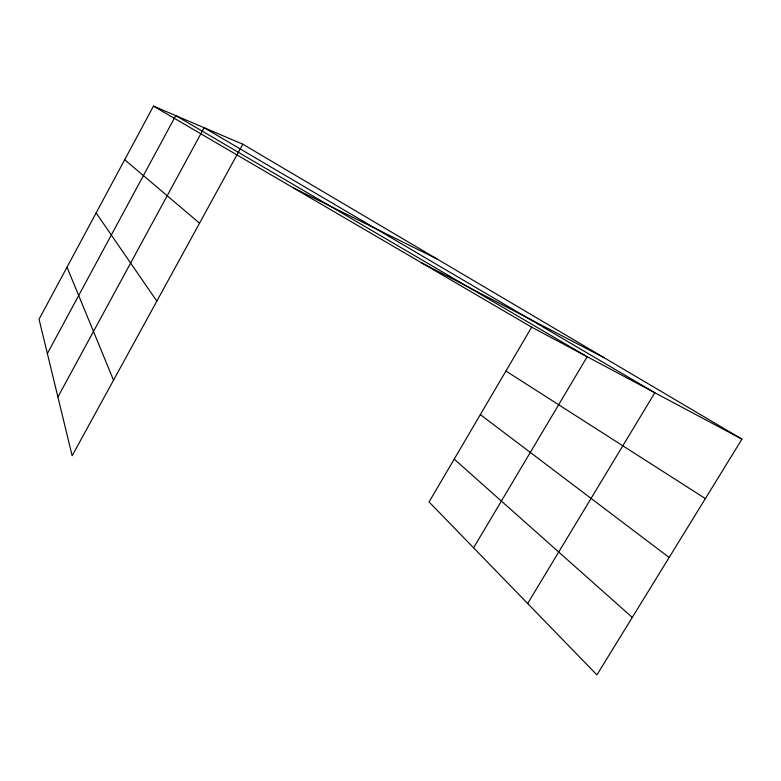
<?xml version="1.0" encoding="UTF-8"?>
<svg xmlns="http://www.w3.org/2000/svg" width="781" height="781" viewBox="0 0 781 781"><rect width="100%" height="100%" fill="white"/><g stroke="black" fill="none" stroke-linecap="round" stroke-linejoin="round"><path stroke-width="1.17" d="M242.803 144.202L153.476 106.118L39.05 319.253L72.145 455.753L242.803 144.202L741.95 439.147L596.928 674.882L429.072 501.949L531.676 327.171L741.95 439.147M47.368 353.559L175.754 115.617L587.185 356.732L473.598 547.823M57.901 396.992L204.124 127.713L654.829 392.755L527.653 603.508M293.754 188.104L436.911 258.901M421.418 262.728L604.182 357.737M153.476 106.118L531.676 327.171M505.932 371.034L705.38 498.59M480.335 414.623L669.151 557.488M124.687 159.734L199.536 223.171M454.21 459.13L632.278 617.42M96.122 212.94L156.835 301.144M67.01 267.17L113.528 380.21"/></g></svg>
